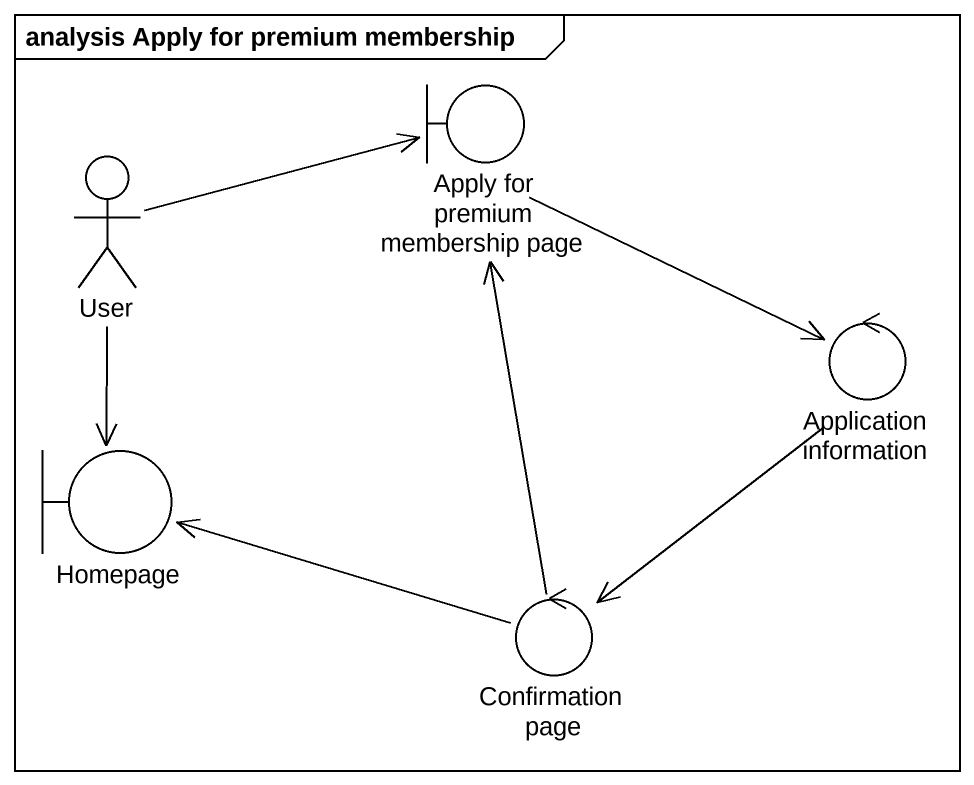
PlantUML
@startuml
mainframe analysis Apply for premium membership
boundary "Apply for premium membership page" as Apply_for_premium
actor User
control "Application information" as Application_information
boundary Homepage
control "Confirmation page" as Confirmation_page
Apply_for_premium -right-> Application_information
User -right-> Apply_for_premium
User --> Homepage
Application_information --> Confirmation_page
Confirmation_page -up-> Apply_for_premium
Confirmation_page -left-> Homepage
@enduml
